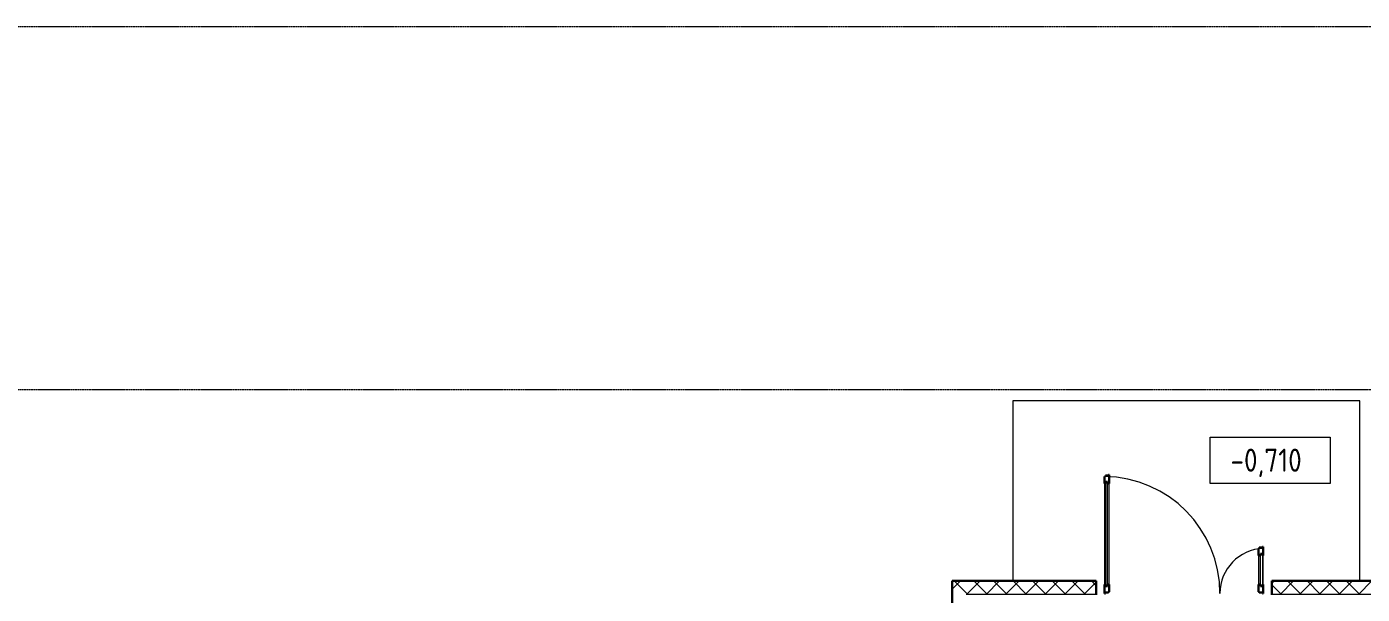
# Model space of a CAD drawing. Header units: millimetres. Extents: x -215207 to 92095, y -30385 to 123050.
# Drawn here: x -197460 to -183004, y 1599 to 7741 of the extents above; entities that cross this region are included whole.
import ezdxf

# ---------------------------------------------------------------- set-up
doc = ezdxf.new("R2010")
doc.units = ezdxf.units.MM
doc.linetypes.add('ADSK_Линия сетки', pattern=[25, 20, -2.5, 0, -2.5])
for name, color, linetype, lineweight in [('Аннотация', 7, 'Continuous', 20), ('Двери', 7, 'Continuous', 9), ('Оси', 7, 'Continuous', 9), ('Отметки', 7, 'Continuous', 9), ('Перекрытие', 7, 'Continuous', 20), ('Стены внутренние', 7, 'Continuous', 20), ('Стены наружные', 7, 'Continuous', 20), ('Стены штриховка', 7, 'Continuous', 9)]:
    doc.layers.add(name, color=color, linetype=linetype, lineweight=lineweight)
doc.layers.add('Двери открывание', color=7, linetype='Continuous', lineweight=9, true_color=0xc0c0c0)
doc.styles.add('GOST Common_3', font='GOST_Common.ttf', dxfattribs={"width": 0.9, "height": 2.5})

# ---------------------------------------------------------------- blocks, each defined once
blk = doc.blocks.new('1 этаж 21082025')
at = {"layer": 'Аннотация', "lineweight": 20}
for p, q in [((15284, -28643), (15284, -28143)), ((15284, -28143), (16584, -28143)), ((16584, -28143), (16584, -28643)), ((16584, -28643), (15284, -28643))]:
    blk.add_line(p, q, dxfattribs=at)
at = {"layer": 'Двери', "lineweight": 30}
for p, q in [((14150, -28566), (14142, -28566)), ((14142, -28566), (14142, -28642)), ((14184, -28557), (14150, -28557)), ((14150, -28557), (14150, -28566)), ((14192, -28548), (14184, -28548)), ((14184, -28548), (14184, -28557)), ((14192, -28642), (14192, -28548)), ((14151, -28642), (14142, -28642)), ((14151, -28624), (14151, -28642)), ((14172, -28624), (14151, -28624)), ((14172, -28642), (14172, -28624)), ((14192, -28642), (14172, -28642)), ((15850, -29337), (15816, -29337)), ((15816, -29337), (15816, -29346)), ((15858, -29328), (15850, -29328)), ((15850, -29328), (15850, -29337)), ((15858, -29422), (15858, -29328)), ((15816, -29346), (15808, -29346)), ((15808, -29346), (15808, -29422)), ((15808, -29422), (15828, -29422)), ((15828, -29422), (15828, -29404)), ((15828, -29404), (15849, -29404)), ((15849, -29404), (15849, -29422)), ((15849, -29422), (15858, -29422)), ((14142, -29738), (14142, -29832)), ((14151, -29738), (14142, -29738)), ((14151, -29756), (14151, -29738)), ((14172, -29756), (14151, -29756)), ((14172, -29738), (14172, -29756)), ((14192, -29738), (14172, -29738)), ((14192, -29814), (14192, -29738)), ((15808, -29738), (15808, -29814)), ((15808, -29738), (15828, -29738)), ((15828, -29738), (15828, -29756)), ((15828, -29756), (15849, -29756)), ((15849, -29738), (15858, -29738)), ((15849, -29756), (15849, -29738)), ((15858, -29832), (15858, -29738)), ((14142, -29832), (14150, -29832)), ((14150, -29832), (14150, -29823)), ((14150, -29823), (14184, -29823)), ((14184, -29823), (14184, -29814)), ((14184, -29814), (14192, -29814)), ((15808, -29814), (15816, -29814)), ((15816, -29814), (15816, -29823)), ((15816, -29823), (15850, -29823)), ((15850, -29823), (15850, -29832)), ((15850, -29832), (15858, -29832))]:
    blk.add_line(p, q, dxfattribs=at)
at = {"layer": 'Двери'}
for p, q in [((14142, -28642), (14142, -29738)), ((14151, -28624), (14151, -29756)), ((14172, -28624), (14151, -28624)), ((14172, -29756), (14172, -28624)), ((14192, -29738), (14192, -28642)), ((15808, -29422), (15808, -29738)), ((15828, -29756), (15828, -29404)), ((15828, -29404), (15849, -29404)), ((15849, -29404), (15849, -29756)), ((15858, -29738), (15858, -29422)), ((14151, -29756), (14172, -29756)), ((15849, -29756), (15828, -29756))]:
    blk.add_line(p, q, dxfattribs=at)
at = {"layer": 'Двери открывание'}
for centre, radius, start, end in [((14124, -29832), 1266, 0, 89.1853), ((15876, -29832), 486, 92.1226, 180)]:
    blk.add_arc(centre, radius, start, end, dxfattribs=at)
at = {"layer": 'Оси', "linetype": 'ADSK_Линия сетки'}
for p, q in [((28420, -23700), (-14072, -23700)), ((28420, -27630), (-14072, -27630))]:
    blk.add_line(p, q, dxfattribs=at)
at = {"layer": 'Отметки', "lineweight": 20}
blk.add_line((15973, -28643), (15934, -28643), dxfattribs=at)
at = {"layer": 'Перекрытие', "color": 49, "true_color": 0x464646}
for p, q in [((16905, -27748), (13150, -27748)), ((13150, -27748), (13150, -29698)), ((16905, -29698), (16905, -27748))]:
    blk.add_line(p, q, dxfattribs=at)
at = {"layer": 'Стены внутренние', "lineweight": 30}
for p, q in [((14050, -29698), (12493, -29698)), ((12493, -29698), (12493, -31450)), ((14050, -29840), (14050, -29698)), ((17507, -29698), (15950, -29698)), ((15950, -29698), (15950, -29840))]:
    blk.add_line(p, q, dxfattribs=at)
at = {"layer": 'Стены внутренние', "linetype": 'Continuous', "lineweight": 9}
for p, q in [((12495, -29698), (12495, -29699)), ((12495, -29783), (12578, -29700)), ((12657, -29840), (12517, -29700)), ((12650, -29840), (12790, -29700)), ((12869, -29840), (12729, -29700)), ((12862, -29840), (13002, -29700)), ((13082, -29840), (12942, -29700)), ((13074, -29840), (13214, -29700)), ((13294, -29840), (13154, -29700)), ((13286, -29840), (13426, -29700)), ((13506, -29840), (13366, -29700)), ((13498, -29840), (13638, -29700)), ((13550, -29700), (13549, -29698)), ((13718, -29840), (13578, -29700)), ((13710, -29840), (13850, -29700)), ((13930, -29840), (13790, -29700)), ((13922, -29840), (14048, -29714)), ((14048, -29746), (14002, -29700)), ((14048, -29707), (14050, -29707)), ((15952, -29720), (15972, -29700)), ((16051, -29840), (15952, -29741)), ((16014, -29700), (16013, -29698)), ((16044, -29840), (16184, -29700)), ((16264, -29840), (16124, -29700)), ((16256, -29840), (16396, -29700)), ((16476, -29840), (16336, -29700)), ((16468, -29840), (16608, -29700)), ((16688, -29840), (16548, -29700)), ((16602, -29698), (16600, -29700)), ((16680, -29840), (16820, -29700)), ((16900, -29840), (16760, -29700)), ((16892, -29840), (17032, -29700))]:
    blk.add_line(p, q, dxfattribs=at)
at = {"layer": 'Стены наружные', "lineweight": 30}
for p, q in [((14050, -29850), (14050, -29840)), ((15950, -29840), (15950, -29850))]:
    blk.add_line(p, q, dxfattribs=at)
at = {"layer": 'Стены штриховка'}
for p, q in [((14048, -29700), (12493, -29700)), ((12495, -29698), (12495, -31448)), ((14048, -29840), (14048, -29700)), ((17507, -29700), (15952, -29700)), ((15952, -29700), (15952, -29840)), ((12645, -29840), (14050, -29840)), ((12645, -29840), (12645, -29850)), ((15950, -29840), (17355, -29840))]:
    blk.add_line(p, q, dxfattribs=at)
at = {"layer": 'Отметки', "style": 'GOST Common_3', "width": 0.9}
blk.add_text('-0,710', height=250, dxfattribs=at).set_placement((15504, -28516))

msp = doc.modelspace()

# ---------------------------------------------------------------- block references
msp.add_blockref('1 этаж 21082025', (-199934.8, 31441.4))

doc.saveas('drawing.dxf')
